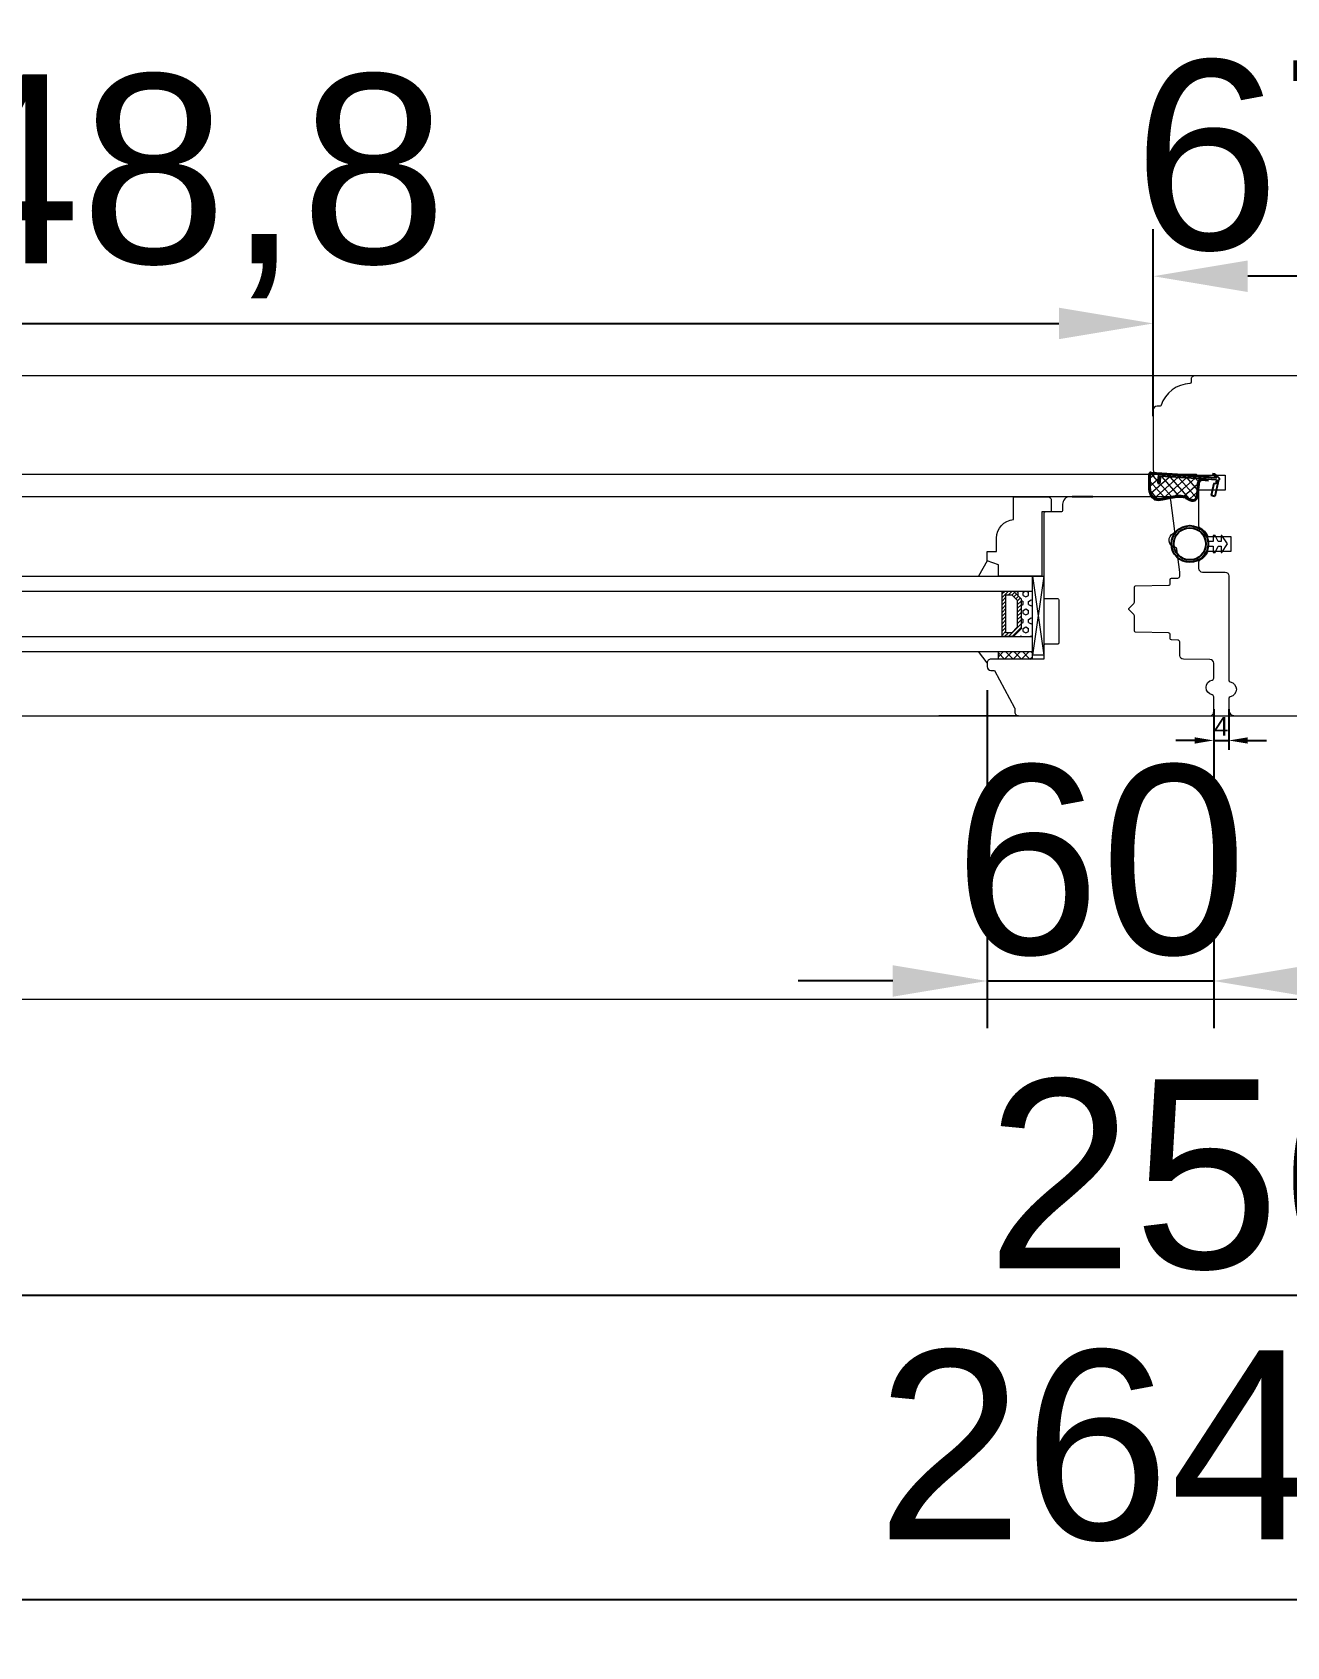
# Model space of a CAD drawing. Header units: millimetres. Extents: x 0 to 182016, y 11 to 3710.
# Drawn here: x 50675.7 to 51007.8, y 397.1 to 824.6 of the extents above; entities that cross this region are included whole.
import ezdxf

# ---------------------------------------------------------------- set-up
doc = ezdxf.new("R2010")
doc.units = ezdxf.units.MM
for name, color, linetype, lineweight in [('Matmenys', 10, 'Continuous', 20), ('OTHER', 251, 'Continuous', 13), ('Stakta', 7, 'Continuous', 25), ('Testinės profilio linijos', 7, 'Continuous', 5)]:
    doc.layers.add(name, color=color, linetype=linetype, lineweight=lineweight)
doc.layers.add('Stiklo paketas', color=7, linetype='Continuous')
doc.styles.get("Standard").update_dxf_attribs({"font": 'arial.ttf'})
doc.dimstyles.new('2', dxfattribs={"dimscale": 2, "dimtxt": 2.5, "dimasz": 2.5, "dimexe": 1.25, "dimexo": 0.625, "dimtad": 1, "dimtxsty": 'Standard', "dimcen": 2.5, "dimadec": 0, "dimazin": 0, "dimtfac": 1, "dimtmove": 0, "dimatfit": 3, "dimfxl": 1, "dimarcsym": 0})
doc.dimstyles.new('Padidinti matmenys', dxfattribs={"dimscale": 10, "dimtxt": 5, "dimasz": 2.5, "dimexe": 1.25, "dimexo": 0.625, "dimtad": 1, "dimdec": 1, "dimtxsty": 'Standard', "dimcen": 2.5, "dimadec": 0, "dimazin": 0, "dimtfac": 1, "dimtdec": 1, "dimtmove": 0, "dimatfit": 3, "dimfxl": 1, "dimarcsym": 0})

# ---------------------------------------------------------------- blocks, each defined once
blk = doc.blocks.new('*D1498')
at = {"layer": 'Defpoints', "color": 0, "transparency": 16777216}
for p in [(50988.49, 646.63), (50992.49, 646.63), (50992.49, 637.07)]:
    blk.add_point(p, dxfattribs=at)
at = {"layer": 'Matmenys', "color": 0, "lineweight": -2, "transparency": 16777216}
for p, q in [((50988.49, 645.38), (50988.49, 634.57)), ((50992.49, 645.38), (50992.49, 634.57)), ((50983.49, 637.07), (50978.49, 637.07)), ((50988.49, 637.07), (50992.49, 637.07)), ((50997.49, 637.07), (51002.49, 637.07))]:
    blk.add_line(p, q, dxfattribs=at)
at = {"layer": 'Matmenys', "color": 0, "transparency": 16777216}
for points in [[(50983.49, 637.9), (50983.49, 636.23), (50988.49, 637.07)], [(50997.49, 637.9), (50997.49, 636.23), (50992.49, 637.07)]]:
    blk.add_solid(points, dxfattribs=at)
at = {"layer": 'Matmenys', "color": 0, "transparency": 16777216, "insert": (50990.49, 640.82), "char_height": 5, "attachment_point": 5}
blk.add_mtext('4', dxfattribs=at)
blk = doc.blocks.new('*D2026')
at = {"color": 0, "lineweight": -2, "transparency": 16777216}
for p, q in [((50972.49, 722.9), (50972.49, 772.48)), ((51039.49, 722.9), (51039.49, 772.48)), ((51014.49, 759.98), (50997.49, 759.98))]:
    blk.add_line(p, q, dxfattribs=at)
at = {"color": 0, "transparency": 16777216}
for points in [[(50997.49, 764.15), (50997.49, 755.81), (50972.49, 759.98)], [(51014.49, 764.15), (51014.49, 755.81), (51039.49, 759.98)]]:
    blk.add_solid(points, dxfattribs=at)
at = {"layer": 'Defpoints', "color": 0, "transparency": 16777216}
for p in [(50972.49, 759.98), (50972.49, 716.65), (51039.49, 716.65)]:
    blk.add_point(p, dxfattribs=at)
at = {"color": 0, "lineweight": 5, "transparency": 16777216, "insert": (51005.99, 791.76), "char_height": 50, "attachment_point": 5}
blk.add_mtext('67', dxfattribs=at)
blk = doc.blocks.new('*D2027')
at = {"color": 0, "lineweight": -2, "transparency": 16777216}
for p, q in [((50928.49, 650.37), (50928.49, 560.88)), ((50988.49, 638.36), (50988.49, 560.88)), ((50903.49, 573.38), (50878.49, 573.38)), ((50928.49, 573.38), (50988.49, 573.38)), ((51013.49, 573.38), (51038.49, 573.38))]:
    blk.add_line(p, q, dxfattribs=at)
at = {"color": 0, "transparency": 16777216}
for points in [[(50903.49, 577.55), (50903.49, 569.22), (50928.49, 573.38)], [(51013.49, 577.55), (51013.49, 569.22), (50988.49, 573.38)]]:
    blk.add_solid(points, dxfattribs=at)
at = {"layer": 'Defpoints', "color": 0, "transparency": 16777216}
for p in [(50928.49, 656.62), (50988.49, 644.61), (50988.49, 573.38)]:
    blk.add_point(p, dxfattribs=at)
at = {"color": 0, "lineweight": 5, "transparency": 16777216, "insert": (50958.49, 605.16), "char_height": 50, "attachment_point": 5}
blk.add_mtext('60', dxfattribs=at)
blk = doc.blocks.new('*D1499')
at = {"color": 0, "lineweight": -2, "transparency": 16777216}
for p, q in [((50423.72, 730.85), (50423.72, 759.98)), ((50972.49, 730.85), (50972.49, 759.98)), ((50448.72, 747.48), (50947.49, 747.48))]:
    blk.add_line(p, q, dxfattribs=at)
at = {"color": 0, "transparency": 16777216}
for points in [[(50448.72, 751.65), (50448.72, 743.31), (50423.72, 747.48)], [(50947.49, 751.65), (50947.49, 743.31), (50972.49, 747.48)]]:
    blk.add_solid(points, dxfattribs=at)
at = {"layer": 'Defpoints', "color": 0, "transparency": 16777216}
for p in [(50972.49, 747.48), (50423.72, 724.6), (50972.49, 724.6)]:
    blk.add_point(p, dxfattribs=at)
at = {"color": 0, "lineweight": 5, "transparency": 16777216, "insert": (50698.11, 783.78), "char_height": 50, "attachment_point": 5}
blk.add_mtext('548,8', dxfattribs=at)
blk = doc.blocks.new('*D1643')
at = {"color": 0, "lineweight": -2, "transparency": 16777216}
for p, q in [((49726, 637.36), (49726, 477.68)), ((52285.98, 637.36), (52285.98, 477.68)), ((49751, 490.18), (52260.98, 490.18))]:
    blk.add_line(p, q, dxfattribs=at)
at = {"color": 0, "transparency": 16777216}
for points in [[(49751, 494.35), (49751, 486.02), (49726, 490.18)], [(52260.98, 494.35), (52260.98, 486.02), (52285.98, 490.18)]]:
    blk.add_solid(points, dxfattribs=at)
at = {"layer": 'Defpoints', "color": 0, "transparency": 16777216}
for p in [(49726, 643.61), (52285.98, 643.61), (52285.98, 490.18)]:
    blk.add_point(p, dxfattribs=at)
at = {"color": 0, "lineweight": 5, "transparency": 16777216, "insert": (51005.99, 521.96), "char_height": 50, "attachment_point": 5}
blk.add_mtext('2560', dxfattribs=at)
blk = doc.blocks.new('*D1647')
at = {"color": 0, "lineweight": -2, "transparency": 16777216}
for p, q in [((49682.7, 562.36), (49682.7, 397.12)), ((52329.28, 562.36), (52329.28, 397.12)), ((49707.7, 409.62), (52304.28, 409.62))]:
    blk.add_line(p, q, dxfattribs=at)
at = {"color": 0, "transparency": 16777216}
for points in [[(49707.7, 413.78), (49707.7, 405.45), (49682.7, 409.62)], [(52304.28, 413.78), (52304.28, 405.45), (52329.28, 409.62)]]:
    blk.add_solid(points, dxfattribs=at)
at = {"layer": 'Defpoints', "color": 0, "transparency": 16777216}
for p in [(49682.7, 568.61), (52329.28, 568.61), (52329.28, 409.62)]:
    blk.add_point(p, dxfattribs=at)
at = {"color": 0, "lineweight": 5, "transparency": 16777216, "insert": (51005.99, 445.91), "char_height": 50, "attachment_point": 5}
blk.add_mtext('2646,6', dxfattribs=at)

msp = doc.modelspace()

# ---------------------------------------------------------------- hatches: boundary and pattern name
at = {"lineweight": 0}
h = msp.add_hatch(dxfattribs=at)
h.set_pattern_fill('JIS_WOOD', color=256, angle=90, style=0)
h.set_pattern_definition([(45, (32189.7175, -12242.8024), (0.5, -0.5), [])])
h.paths.add_polyline_path([(50937.488602, 674.6059121), (50937.488602, 666.6059121), (50935.488602, 664.6059121), (50932.488602, 664.6059121), (50932.4708686, 676.6424947), (50935.488602, 676.6059121)])
h.paths.add_polyline_path([(50936.488602, 667.0201257), (50936.488602, 674.1916986), (50935.0743884, 675.6059121), (50933.488602, 675.6059121), (50933.488602, 665.6059121), (50935.0743884, 665.6059121)], flags=16)
h = msp.add_hatch(dxfattribs=at)
h.set_pattern_fill('HEX', color=256, scale=0.25, angle=90, style=0)
h.set_pattern_definition([(90, (32189.7175, -12242.8024), (1.374815, -4e-16), [0.79375, -1.5875]), (330, (32189.7175, -12242.8024), (-0.6874075, -1.190624716), [0.79375, -1.5875]), (30, (32189.7175, -12242.0086), (0.6874075, -1.190624716), [0.79375, -1.5875])])
h.paths.add_polyline_path([(50940.488602, 664.6059121), (50935.488602, 664.6059121), (50937.488602, 666.6059121), (50937.488602, 674.6059121), (50935.488602, 676.6059121), (50940.488602, 676.6066212)])
at = {"lineweight": 0, "ltscale": 0.5}
h = msp.add_hatch(dxfattribs=at)
h.set_pattern_fill('ANSI37', color=256, scale=0.5, angle=90, style=0)
h.set_pattern_definition([(135, (50533.4885, 658.6066), (-1.122532, -1.122532), []), (225, (50533.4885, 658.6066), (1.122532, -1.122532), [])])
h.paths.add_polyline_path([(50931.488602, 660.6066212), (50940.488602, 660.6066212), (50940.488602, 658.6066212), (50931.488602, 658.6066212)])
at = {"layer": 'Matmenys'}
h = msp.add_hatch(dxfattribs=at)
h.set_pattern_fill('ANSI37', color=252, scale=0.5, angle=-93.589345612, style=0)
h.set_pattern_definition([(311.4106544, (47407.4631, -271486.394), (1.190606082, 1.0500540025), []), (41.4106544, (47407.4631, -271486.394), (-1.0500540025, 1.190606082), [])])
edge = h.paths.add_edge_path()
edge.add_arc((50974.4144861, 706.9121975), 0.1, 86.410654388, 176.410654388)
edge.add_line((50974.3146823, 706.918458), (50974.2175991, 705.3707722))
edge.add_arc((50973.9680895, 705.3864235), 0.25, 176.410654388, 356.410654388, ccw=False)
edge.add_line((50973.7185799, 705.4020747), (50973.8469655, 707.4487796))
edge.add_arc((50973.9467694, 707.4425191), 0.1, 86.410654381, 176.410654388, ccw=False)
edge.add_line((50973.9530299, 707.542323), (50973.9577748, 707.617966))
edge.add_line((50973.9577748, 707.617966), (50971.9759739, 707.7422804))
edge.add_spline(control_points=[(50971.9759739, 707.7422804), (50971.8968154, 707.730478), (50971.8268238, 707.7193025), (50971.743073, 707.6975086), (50971.7195087, 707.6881227), (50971.6956256, 707.6754279), (50971.687566, 707.6691786), (50971.6630782, 707.6435898), (50971.6441853, 707.6143528), (50971.610482, 707.510033), (50971.59736, 707.4371008), (50971.5776579, 707.1841178), (50971.5881562, 706.9702836), (50971.6074844, 706.5278052), (50971.6119597, 706.3084763), (50971.6130359, 705.8885854), (50971.6100039, 705.6854993), (50971.5972935, 705.0952919), (50971.584117, 704.7272418), (50971.5843787, 703.9740604), (50971.6028751, 703.5973105), (50971.7060614, 703.0042061), (50971.7659554, 702.7766351), (50971.9189911, 702.3795339), (50972.0017405, 702.2077463), (50972.2057406, 701.8665785), (50972.3258554, 701.7003759), (50972.5933005, 701.4092161), (50972.7409742, 701.2856361), (50973.0221588, 701.1259174), (50973.157455, 701.0783634), (50973.4587538, 701.0187585), (50973.6223538, 701.0080552), (50974.2069506, 701.021799), (50974.6708662, 701.1165533), (50975.5633623, 701.2882955), (50975.9904426, 701.3719901), (50977.0687912, 701.5831764), (50977.7268418, 701.7169105), (50978.7199437, 701.8418365), (50979.0235448, 701.8723304), (50979.6455884, 701.8966658), (50979.9614925, 701.8891251), (50980.5107007, 701.8042407), (50980.7467842, 701.7429021), (50981.1474356, 701.5704418), (50981.3060681, 701.4755933), (50981.6047269, 701.2913249), (50981.7461841, 701.2014674), (50982.047967, 701.0453843), (50982.2130197, 700.9754142), (50982.5781414, 700.855683), (50982.7790915, 700.8126804), (50983.1185081, 700.7887817), (50983.2604936, 700.8019875), (50983.4557143, 700.8620268), (50983.5210421, 700.898767), (50983.6477655, 701.0073161), (50983.7069433, 701.0793822), (50983.8640209, 701.3434698), (50983.9455205, 701.5845781), (50984.0621378, 702.1349891), (50984.0986693, 702.4431842), (50984.1519408, 703.039402), (50984.1711633, 703.326953), (50984.2145227, 703.8574428), (50984.2366589, 704.1057013), (50984.2728732, 704.5105036), (50984.2869597, 704.6679069), (50984.3150818, 704.9918393), (50984.3301178, 705.1701565), (50984.3984028, 705.4730236), (50984.4340379, 705.5908456), (50984.5296346, 705.8033244), (50984.5827815, 705.8972392), (50984.7014223, 706.0424329), (50984.7570445, 706.0974511), (50984.8808117, 706.186543), (50984.9444388, 706.2194224), (50985.0633028, 706.2675906), (50985.1203799, 706.2844718), (50985.2209602, 706.3104158), (50985.2653558, 706.3201333), (50985.3063521, 706.3291693)], knot_values=[0, 0, 0, 0, 0.2245066002, 0.2245066002, 0.377043448, 0.377043448, 0.5295802957, 0.5295802957, 0.8082977366, 0.8082977366, 1.0870151774, 1.0870151774, 1.6244414062, 1.6244414062, 2.161867635, 2.161867635, 2.6992938638, 2.6992938638, 3.7741463214, 3.7741463214, 5.0334406395, 5.0334406395, 5.8656302806, 5.8656302806, 6.5060139406, 6.5060139406, 7.1463976006, 7.1463976006, 7.7996240151, 7.7996240151, 8.3563201169, 8.3563201169, 8.9130162187, 8.9130162187, 10.239934143, 10.239934143, 11.5668520673, 11.5668520673, 13.5970761059, 13.5970761059, 14.4582175179, 14.4582175179, 15.3193589298, 15.3193589298, 15.9856015553, 15.9856015553, 16.5061017172, 16.5061017172, 17.0266018791, 17.0266018791, 17.547102041, 17.547102041, 18.1672448488, 18.1672448488, 18.7176261004, 18.7176261004, 19.1465766047, 19.1465766047, 19.5755271091, 19.5755271091, 20.3898249977, 20.3898249977, 21.2041228863, 21.2041228863, 21.9655448497, 21.9655448497, 22.7269668131, 22.7269668131, 23.2229068178, 23.2229068178, 23.7188468224, 23.7188468224, 24.0184411081, 24.0184411081, 24.2549295987, 24.2549295987, 24.4119994701, 24.4119994701, 24.5501072405, 24.5501072405, 24.6882150108, 24.6882150108, 24.8099116426, 24.8099116426, 24.8099116426, 24.8099116426], degree=3, periodic=0)
edge.add_line((50985.3063521, 706.3291693), (50974.4207466, 707.0120013))

# ---------------------------------------------------------------- linework, layer by layer
at = {"color": 1}
for p, q in [((50971.9317337, 708.0390004), (50987.2565491, 707.0777057)), ((50971.9759739, 707.7422804), (50987.2109187, 706.7866231)), ((50985.3709249, 706.0362011), (50987.1313762, 705.9257716))]:
    msp.add_line(p, q, dxfattribs=at)
for p, q in [((50973.8469655, 707.4487796), (50973.7185799, 705.4020747)), ((50973.9530299, 707.542323), (50973.9577748, 707.617966)), ((50989.2112938, 706.5852029), (50973.9530299, 707.542323)), ((50974.3146823, 706.918458), (50974.2175991, 705.3707722)), ((50989.2545117, 706.0815092), (50974.4207466, 707.0120013)), ((50988.9082212, 707.6060475), (50988.1605805, 707.6529455)), ((50988.1605805, 707.6529455), (50989.2112938, 706.5852029)), ((50989.7599741, 706.0498026), (50988.7765276, 701.7027121)), ((50988.9082212, 707.6060475), (50989.9385625, 706.5395828)), ((50989.2545117, 706.0815092), (50989.0173168, 705.033046)), ((50989.90726, 706.0405636), (50989.7599741, 706.0498026)), ((50989.9385625, 706.5395828), (50989.90726, 706.0405636)), ((50956.488602, 701.6066212), (50950.988602, 701.6066212)), ((50988.5296409, 705.1433735), (50987.8011756, 701.9233669)), ((50988.7765276, 701.7027121), (50987.8011756, 701.9233669)), ((50989.0173168, 705.033046), (50988.5296409, 705.1433735))]:
    msp.add_line(p, q)
at = {"lineweight": 0}
for p, q in [((50928.488602, 684.6066212), (50926.2019369, 680.6066212)), ((50940.488602, 680.6059121), (50943.488602, 659.6059121)), ((50943.488602, 680.6059121), (50940.488602, 659.6059121)), ((50928.488602, 657.6066212), (50926.2019369, 660.6066212)), ((50931.488602, 658.6066212), (50931.488602, 660.6066212)), ((50940.488602, 658.6066212), (50940.488602, 661.6066212))]:
    msp.add_line(p, q, dxfattribs=at)
at = {"lineweight": 5}
msp.add_line((49682.698014, 568.6066212), (52329.27919, 568.6066212), dxfattribs=at)
at = {"lineweight": 0}
msp.add_lwpolyline([(50935.488602, 695.6066212), (50935.488602, 701.6066212), (50944.488602, 701.6066212, -0.4142135624), (50945.488602, 700.6066212), (50945.488602, 697.6066212), (50942.988602, 697.6066212), (50942.988602, 680.6066212), (50931.488602, 680.6066212), (50931.488602, 683.6066212), (50928.488602, 684.6066212), (50928.488602, 687.1066212), (50930.988602, 687.1066212), (50930.988602, 690.631684, -0.3851703882), (50935.488602, 695.6066212)], format="xyb", dxfattribs=at)
for points in [[(50943.488602, 680.6059121), (50943.488602, 659.6059121), (50940.488602, 659.6059121), (50940.488602, 680.6059121)], [(50937.488602, 674.6059121), (50937.488602, 666.6059121), (50935.488602, 664.6059121), (50932.488602, 664.6059121), (50932.488602, 676.6059121), (50935.488602, 676.6059121)], [(50936.488602, 674.1916986), (50936.488602, 667.0201257), (50935.0743884, 665.6059121), (50933.488602, 665.6059121), (50933.488602, 675.6059121), (50935.0743884, 675.6059121)]]:
    msp.add_lwpolyline(points, close=True, dxfattribs=at)
at = {"color": 18, "linetype": 'ByBlock', "true_color": 0x000000}
for radius in [4.85, 4.25]:
    msp.add_circle((50982.1563527, 689.0967907), radius, dxfattribs=at)
for centre, radius, start, end in [((50973.9680895, 705.3864235), 0.25, 176.410654391, 356.410654391), ((50973.9467694, 707.4425191), 0.1, 86.410654387, 176.410654391), ((50974.4144861, 706.9121975), 0.1, 86.410654387, 176.410654391)]:
    msp.add_arc(centre, radius, start, end)
at = {"color": 1}
msp.add_spline([(50971.9317337, 708.0390004), (50971.5702333, 707.9485037), (50971.3006924, 706.6746452), (50971.7890818, 701.9822722), (50972.8322795, 700.892266), (50974.9957514, 700.8736495), (50976.6937912, 701.2040235), (50978.8592321, 701.5509398), (50980.8959538, 701.351511), (50981.7241985, 700.875342), (50983.5787387, 700.5950787), (50984.4711846, 703.3072572), (50984.5983521, 704.7861328), (50984.7163235, 705.4734007), (50985.0185291, 705.9152861), (50985.3709249, 706.0362011)], degree=3, dxfattribs=at)
msp.add_open_spline([(50971.9759739, 707.7422804), (50971.8968154, 707.730478), (50971.8268238, 707.7193025), (50971.743073, 707.6975086), (50971.7195087, 707.6881227), (50971.6956256, 707.6754279), (50971.687566, 707.6691786), (50971.6630782, 707.6435898), (50971.6441853, 707.6143528), (50971.610482, 707.510033), (50971.59736, 707.4371008), (50971.5776579, 707.1841178), (50971.5881562, 706.9702836), (50971.6074844, 706.5278052), (50971.6119597, 706.3084763), (50971.6130359, 705.8885854), (50971.6100039, 705.6854993), (50971.5972935, 705.0952919), (50971.584117, 704.7272418), (50971.5843787, 703.9740604), (50971.6028751, 703.5973105), (50971.7060614, 703.0042061), (50971.7659554, 702.7766351), (50971.9189911, 702.3795339), (50972.0017405, 702.2077463), (50972.2057406, 701.8665785), (50972.3258554, 701.7003759), (50972.5933005, 701.4092161), (50972.7409742, 701.2856361), (50973.0221588, 701.1259174), (50973.157455, 701.0783634), (50973.4587538, 701.0187585), (50973.6223538, 701.0080552), (50974.2069506, 701.021799), (50974.6708662, 701.1165533), (50975.5633623, 701.2882955), (50975.9904426, 701.3719901), (50977.0687912, 701.5831764), (50977.7268418, 701.7169105), (50978.7199437, 701.8418365), (50979.0235448, 701.8723304), (50979.6455884, 701.8966658), (50979.9614925, 701.8891251), (50980.5107007, 701.8042407), (50980.7467842, 701.7429021), (50981.1474356, 701.5704418), (50981.3060681, 701.4755933), (50981.6047269, 701.2913249), (50981.7461841, 701.2014674), (50982.047967, 701.0453843), (50982.2130197, 700.9754142), (50982.5781414, 700.855683), (50982.7790915, 700.8126804), (50983.1185081, 700.7887817), (50983.2604936, 700.8019875), (50983.4557143, 700.8620268), (50983.5210421, 700.898767), (50983.6477655, 701.0073161), (50983.7069433, 701.0793822), (50983.8640209, 701.3434698), (50983.9455205, 701.5845781), (50984.0621378, 702.1349891), (50984.0986693, 702.4431842), (50984.1519408, 703.039402), (50984.1711633, 703.326953), (50984.2145227, 703.8574428), (50984.2366589, 704.1057013), (50984.2728732, 704.5105036), (50984.2869597, 704.6679069), (50984.3150818, 704.9918393), (50984.3301178, 705.1701565), (50984.3984028, 705.4730236), (50984.4340379, 705.5908456), (50984.5296346, 705.8033244), (50984.5827815, 705.8972392), (50984.7014223, 706.0424329), (50984.7570445, 706.0974511), (50984.8808117, 706.186543), (50984.9444388, 706.2194224), (50985.0633028, 706.2675906), (50985.1203799, 706.2844718), (50985.2209602, 706.3104158), (50985.2653558, 706.3201333), (50985.3063521, 706.3291693)], degree=3, knots=[0, 0, 0, 0, 0.2245066002, 0.2245066002, 0.377043448, 0.377043448, 0.5295802957, 0.5295802957, 0.8082977366, 0.8082977366, 1.0870151774, 1.0870151774, 1.6244414062, 1.6244414062, 2.161867635, 2.161867635, 2.6992938638, 2.6992938638, 3.7741463214, 3.7741463214, 5.0334406395, 5.0334406395, 5.8656302806, 5.8656302806, 6.5060139406, 6.5060139406, 7.1463976006, 7.1463976006, 7.7996240151, 7.7996240151, 8.3563201169, 8.3563201169, 8.9130162187, 8.9130162187, 10.239934143, 10.239934143, 11.5668520673, 11.5668520673, 13.5970761059, 13.5970761059, 14.4582175179, 14.4582175179, 15.3193589298, 15.3193589298, 15.9856015553, 15.9856015553, 16.5061017172, 16.5061017172, 17.0266018791, 17.0266018791, 17.547102041, 17.547102041, 18.1672448488, 18.1672448488, 18.7176261004, 18.7176261004, 19.1465766047, 19.1465766047, 19.5755271091, 19.5755271091, 20.3898249977, 20.3898249977, 21.2041228863, 21.2041228863, 21.9655448497, 21.9655448497, 22.7269668131, 22.7269668131, 23.2229068178, 23.2229068178, 23.7188468224, 23.7188468224, 24.0184411081, 24.0184411081, 24.2549295987, 24.2549295987, 24.4119994701, 24.4119994701, 24.5501072405, 24.5501072405, 24.6882150108, 24.6882150108, 24.8099116426, 24.8099116426, 24.8099116426, 24.8099116426], dxfattribs=at)
at = {"layer": 'OTHER'}
msp.add_lwpolyline([(50986.9595625, 688.4867646), (50988.3754713, 688.4867646), (50988.3754713, 686.8414832), (50988.9011535, 686.8414832), (50989.6444945, 688.4867646), (50990.4371141, 688.4867646), (50990.4371141, 686.8414832), (50990.6560049, 686.8414832), (50992.1588862, 689.0967907), (50990.6560049, 691.3520982), (50990.4371141, 691.3520982), (50990.4371141, 689.7068169), (50989.6444945, 689.7068169), (50988.9011535, 691.3520982), (50988.3754713, 691.3520982), (50988.3754713, 689.7068169), (50986.9595625, 689.7068169)], dxfattribs=at)
at = {"layer": 'Stakta', "color": 18, "lineweight": 5, "true_color": 0x000000}
msp.add_line((50453.1218194, 643.6066212), (51552.5695715, 643.6066212), dxfattribs=at)
msp.add_lwpolyline([(51028.488602, 733.6066212), (50983.488602, 733.6066212, 0.4142135624), (50982.488602, 732.6066212), (50982.488602, 731.8972945, -0.4001549105), (50982.2030674, 731.5976435, 0.3090857966), (50974.5537567, 725.8093602, -0.3199404334), (50974.2719336, 725.6047303), (50973.4798755, 725.5978182, 0.4116598905), (50972.488602, 724.5978562), (50972.488602, 708.7026548, 0.4116598905), (50973.4798755, 707.7026929), (50983.4973285, 707.6152719, -0.2023892741), (50984.2111591, 707.3066212), (50991.488602, 707.3066212), (50991.488602, 703.3066212), (50984.488602, 703.3066212), (50984.488602, 693.9099627, 0.2720281142), (50984.7452156, 693.4731984, -0.164173551), (50986.8939267, 691.1055557), (50992.988602, 691.1055557), (50992.988602, 687.1055557), (50986.8939267, 687.1055557, -0.164173551), (50984.7452156, 684.7379129, 0.2720281141), (50984.488602, 684.3011486), (50984.488602, 682.6677473, 0.4116598905), (50985.4798755, 681.6677854), (50991.4973285, 681.6152719, -0.4116598905), (50992.488602, 680.61531), (50992.488602, 653.0561109, 0.3563939587), (50992.888602, 652.566213, -0.816496581), (50992.888602, 648.6470294, 0.3563939587), (50992.488602, 648.1571314), (50992.488602, 645.1066212, 0.4142135624), (50993.988602, 643.6066212), (51017.988602, 643.6066212, 0.4142135624)], format="xyb", dxfattribs=at)
msp.add_lwpolyline([(50988.088602, 649.1470294, -0.8164965809), (50988.088602, 653.066213, 0.3563939587), (50988.488602, 653.5561109), (50988.488602, 657.5367682, 0.4116598905), (50987.4973285, 658.5367301), (50980.4798755, 658.5979705, -0.4116598905), (50979.488602, 659.5979324), (50979.488602, 663.1364578, 0.4040361542), (50979.0060517, 663.6361703), (50977.2781321, 663.6965106, -0.4040262258), (50976.988602, 663.9963278), (50976.988602, 665.0494494, 0.4091108014), (50976.4973282, 665.5493733), (50967.7833663, 665.7014761, -0.4091108014), (50967.488602, 666.0014304), (50967.488602, 670.0252503, 0.1989123674), (50967.3421554, 670.3788037), (50966.07647, 671.6444892, -0.4142135624), (50966.07647, 672.0687532), (50967.3421554, 673.3344386, 0.1989123674), (50967.488602, 673.687992), (50967.488602, 677.711812, -0.4091108014), (50967.7833663, 678.0117663), (50976.4973282, 678.1638691, 0.4091108014), (50976.988602, 678.6637929), (50976.988602, 679.7169146, -0.4040262258), (50977.2781321, 680.0167318), (50979.0060517, 680.0770721, 0.4040262258), (50979.488602, 680.5767675), (50979.488602, 681.5454586, 0.0305527633), (50979.4811481, 681.6673279), (50978.7394592, 687.7078997, 0.3282648586), (50978.3326494, 688.1388963, -0.7358200833), (50977.8672434, 691.9293238, 0.3282648586), (50978.1577017, 692.4459341), (50977.1407317, 700.7284905, 0.3788661087), (50976.1481855, 701.6066212), (50950.488602, 701.6066212, 0.4142135624), (50948.488602, 699.6066212), (50948.488602, 697.9040145, -0.4116598905), (50948.19122, 697.604026), (50943.9842387, 697.5673122, 0.4116598905), (50943.488602, 697.0673312), (50943.488602, 675.1371843, 0.4116598905), (50943.9842387, 674.6372033), (50947.19122, 674.6092164, -0.4116598905), (50947.488602, 674.3092278), (50947.488602, 662.9040145, -0.4116598905), (50947.19122, 662.604026), (50943.9842387, 662.5760391, 0.4116598905), (50943.488602, 662.0760581), (50943.488602, 658.6066212), (50929.488602, 658.6066212, 0.4142135624), (50928.488602, 657.6066212), (50928.488602, 656.6153861, 0.4116598905), (50929.4798755, 655.6154242), (50930.488602, 655.6066212), (50935.7471701, 645.716693, -0.1227845609), (50935.8056963, 645.4819572), (50935.8056963, 644.6066212, 0.4142135624), (50936.8056963, 643.6066212), (50987.488602, 643.6066212, 0.4142135624), (50988.488602, 644.6066212), (50988.488602, 648.6571314, 0.3563939587)], format="xyb", close=True, dxfattribs=at)
at = {"layer": 'Stiklo paketas', "lineweight": 5}
for p, q in [((50455.7247052, 680.6068786), (50940.488602, 680.6068786)), ((50455.7247052, 676.6068786), (50940.488602, 676.6068786)), ((50455.7247052, 664.6068786), (50940.488602, 664.6068786)), ((50455.7247052, 660.6524352), (50940.488602, 660.5944776))]:
    msp.add_line(p, q, dxfattribs=at)
at = {"layer": 'Testinės profilio linijos', "lineweight": 5}
for p, q in [((52215.0163691, 733.6066212), (49777.9608084, 733.6066212)), ((50423.22469, 707.6066212), (50983.6201394, 707.6066212)), ((50950.4876824, 701.606621), (50443.6299582, 701.6066212))]:
    msp.add_line(p, q, dxfattribs=at)
at = {"layer": 'Testinės profilio linijos'}
msp.add_line((50936.8056963, 643.6066212), (50915.6820753, 643.6066212), dxfattribs=at)

# ---------------------------------------------------------------- dimensions: what is measured, and where the dimension line sits
at = {"color": 1, "lineweight": 5}
for base, p1, p2, picture, middle in [((50972.488602, 759.9807792), (51039.488602, 716.6502555), (50972.488602, 716.6502555), '*D2026', (51005.988602, 759.9807792)), ((50988.488602, 573.3821401), (50928.488602, 656.6153861), (50988.488602, 644.6066212), '*D2027', (50958.488602, 573.3821401))]:
    dim = msp.add_linear_dim(base=base, p1=p1, p2=p2, dimstyle='Padidinti matmenys', dxfattribs=at)
    dim.commit()
    dim.dimension.update_dxf_attribs({"geometry": picture, "text_midpoint": middle, "dimtype": 160})
for base, p1, p2, picture, middle in [((50972.488602, 747.4807792), (50423.7247052, 724.5978562), (50972.488602, 724.5978562), '*D1499', (50698.1066536, 783.7785282)), ((52285.9779198, 490.1834232), (49725.9992842, 643.6066212), (52285.9779198, 643.6066212), '*D1643', (51005.988602, 521.9620725)), ((52329.27919, 409.6163798), (49682.698014, 568.6066212), (52329.27919, 568.6066212), '*D1647', (51005.988602, 445.9141288))]:
    dim = msp.add_linear_dim(base=base, p1=p1, p2=p2, dimstyle='Padidinti matmenys', dxfattribs=at)
    dim.commit()
    dim.dimension.update_dxf_attribs({"geometry": picture, "text_midpoint": middle})
at = {"layer": 'Matmenys'}
dim = msp.add_linear_dim(base=(50992.488602, 637.067339), p1=(50988.488602, 646.6318763), p2=(50992.488602, 646.6318763), angle=180, dimstyle='2', override={"dimdec": 6}, dxfattribs=at)
dim.commit()
dim.dimension.update_dxf_attribs({"geometry": '*D1498', "text_midpoint": (50990.488602, 637.067339), "dimtype": 160})

doc.saveas('drawing.dxf')
